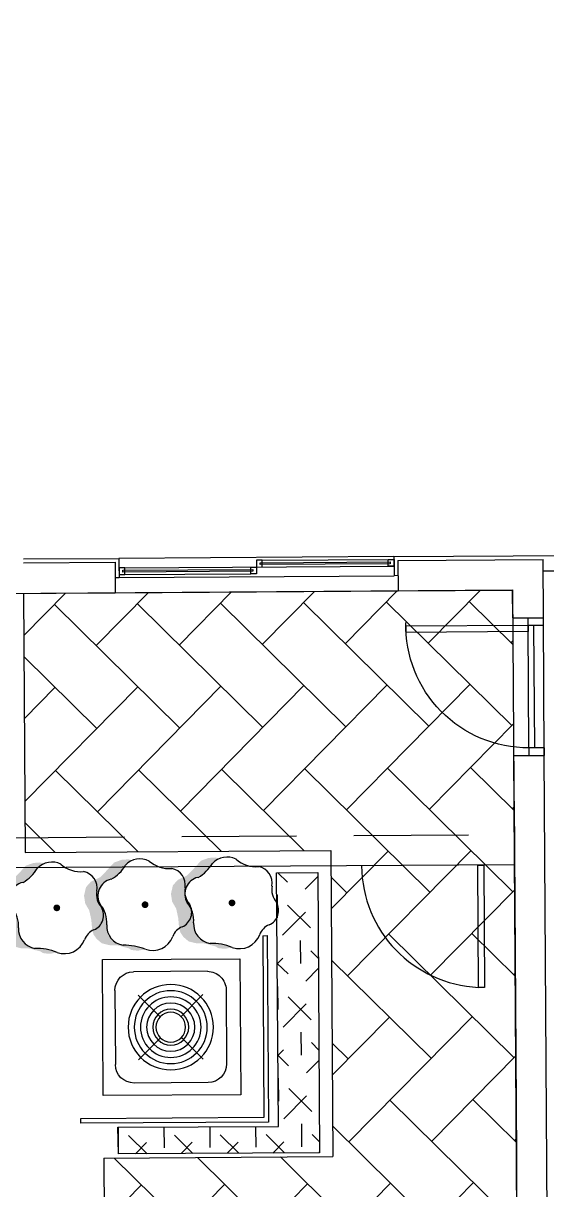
# Model space of a CAD drawing. Header units: feet. Extents: x 919634 to 928945, y 707022 to 708026.
# Drawn here: x 920472.37 to 920483.79, y 707523.07 to 707548.5 of the extents above; entities that cross this region are included whole.
import ezdxf

# ---------------------------------------------------------------- set-up
doc = ezdxf.new("R2010")
doc.units = ezdxf.units.FT
doc.header["$LTSCALE"] = 20
doc.header["$MEASUREMENT"] = 0
doc.linetypes.add('Site Plan$0$HIDDEN2', pattern=[0.1875, 0.125, -0.0625])
for name, color, linetype in [('-u-site-xref', 7, 'Continuous'), ('Site Plan$0$-u-site-bldg_interior', 252, 'Continuous'), ('Site Plan$0$-u-site-fence', 4, 'Site Plan$0$FENCELINE1'), ('Site Plan$0$A-DOOR-EXT_WINDOWS', 253, 'Continuous'), ('Site Plan$0$A-HVAC-EXT', 253, 'Continuous'), ('Site Plan$0$SP-BLDG-ROOF ABOVE', 4, 'Site Plan$0$HIDDEN2'), ('Site Plan$0$SP-LOT PAVERS', 254, 'Continuous'), ('x-RL TH6-LP Block$0$LK-SHRB-035M', 253, 'Continuous'), ('x-RL TH6-LP Block$0$LK-SHRB-TRNK', 253, 'Continuous'), ('x-RL TH6-LP Block$0$LP-PATT-SHAR', 253, 'Continuous'), ('x-RL TH6-LP Block$0$LP-SHAR-BRDR-CONT', 253, 'Continuous'), ('x-RL TH6-LP Block$0$LP-SHRB', 253, 'Continuous')]:
    doc.layers.add(name, color=color, linetype=linetype)
doc.layers.add('Site Plan$0$SP-SIDEWALK', color=2, linetype='Continuous', lineweight=25)
doc.layers.add('SP-BUILDING-FOOTPRINT', color=1, linetype='Continuous', lineweight=25)
doc.layers.add('x-RL TH6-LP Block$0$LK-SHRB-SHAD', color=253, linetype='Continuous', plot=False)
doc.layers.get('-u-site-xref').off()
doc.linetypes.add('Site Plan$0$FENCELINE1', pattern='A,0.25,-0.1,[133,ltypeshp.shx,S=0.1,R=0,X=-0.1,Y=0],-0.1,1', length=1.45)

# ---------------------------------------------------------------- blocks, each defined once
blk = doc.blocks.new('Site Plan$0$DR1H902')
for p, q in [((-0.5, 0), (-0.5, 1)), ((-0.5, 1), (-0.45, 1)), ((-0.45, 0), (-0.45, 1)), ((-0.5, 0), (-0.45, 0))]:
    blk.add_line(p, q)
blk.add_arc((-0.5, 0), 1, 0, 91.70698)
blk = doc.blocks.new('Site Plan$0$A$C05C92244')
at = {"layer": 'Site Plan$0$A-DOOR-EXT_WINDOWS'}
blk.add_lwpolyline([(32, 32.05), (32, 0.04), (30.4, 0.04), (30.4, 32.05)], close=True, dxfattribs=at)
blk.add_arc((32.08, 32.08), 32.08, 180.0573, 267.0051, dxfattribs=at)
blk = doc.blocks.new('Site Plan$0$A$C11AE1C12')
at = {"layer": 'Site Plan$0$A-HVAC-EXT'}
for p, q in [((44, 44.54), (0, 44.54)), ((0, 44.54), (0, 0)), ((44, 0), (44, 44.54)), ((34, 40), (10, 40)), ((4, 34), (4, 10)), ((40, 34), (40, 10)), ((18.6, 25.4), (11.53, 32.47)), ((25.4, 25.4), (32.47, 32.47)), ((11.53, 11.53), (18.6, 18.6)), ((32.47, 11.53), (25.4, 18.6)), ((34, 4), (10, 4)), ((0, 0), (44, 0))]:
    blk.add_line(p, q, dxfattribs=at)
for radius in [13.81, 11.81, 9.81, 7.81, 5.81, 4.81]:
    blk.add_circle((22, 22), radius, dxfattribs=at)
for centre, start, end in [((10, 34), 90, 180), ((34, 34), 0, 90), ((10, 10), 180, 270), ((34, 10), 270, 0)]:
    blk.add_arc(centre, 6, start, end, dxfattribs=at)
blk = doc.blocks.new('Site Plan')
at = {"layer": 'Site Plan$0$SP-LOT PAVERS'}
h = blk.add_hatch(dxfattribs=at)
h.set_pattern_fill('AR-HBONE', color=256, scale=0.32, angle=-89.5818)
h.set_pattern_definition([(315.41821785, (4.9999, 0.033), (1.810145137, 0.013212988), [3.84, -1.28]), (45.41821785, (5.9116, -0.8655), (1.810145137, 0.013212988), [3.84, -1.28])])
h.paths.add_polyline_path([(920483.043, 707536.144), (920483.175, 707515.894), (920493.175, 707515.96), (920493.266, 707502.059), (920491.761, 707502.358), (920490.578, 707502.572), (920489.218, 707502.797), (920487.616, 707503.031), (920486.129, 707503.22), (920483.868, 707503.454), (920482.18, 707503.588), (920479.782, 707503.718), (920478.275, 707503.763), (920477.052, 707503.78), (920474.254, 707503.76), (920474.124, 707523.76), (920479.124, 707523.792), (920479.08, 707530.466), (920472.414, 707530.423), (920472.377, 707536.075)])
at = {"layer": 'Site Plan$0$-u-site-bldg_interior'}
for p, q in [((920480.455, 707536.877, 0), (920474.455, 707536.838, 0)), ((920480.455, 707536.877, 0), (920493.705, 707536.964, 0)), ((920480.455, 707536.877, 0), (920480.458, 707536.46, 0)), ((920472.372, 707536.824, 0), (920474.455, 707536.838, 0)), ((920472.373, 707536.741, 0), (920474.372, 707536.754, 0)), ((920474.372, 707536.754, 0), (920474.377, 707536.087, 0)), ((920474.455, 707536.838, 0), (920474.458, 707536.421, 0)), ((920474.582, 707536.63, 0), (920480.456, 707536.669, 0)), ((920477.581, 707536.796, 0), (920480.456, 707536.815, 0)), ((920480.539, 707536.794, 0), (920483.706, 707536.815, 0)), ((920480.539, 707536.794, 0), (920480.543, 707536.128, 0)), ((920483.714, 707535.542, 0), (920483.706, 707536.815, 0)), ((920483.707, 707536.565, 0), (920493.707, 707536.63, 0)), ((920474.375, 707536.421, 0), (920474.458, 707536.421, 0)), ((920474.455, 707536.484, 0), (920477.333, 707536.503, 0)), ((920474.458, 707536.421, 0), (920480.458, 707536.46, 0)), ((920480.541, 707536.461, 0), (920480.458, 707536.46, 0)), ((920474.377, 707536.087, 0), (920480.543, 707536.128, 0)), ((920480.543, 707536.128, 0), (920483.043, 707536.144, 0)), ((920483.047, 707535.538, 0), (920483.043, 707536.144, 0)), ((920471.71, 707536.07, 0), (920474.377, 707536.087, 0)), ((920483.047, 707535.538, 0), (920483.714, 707535.542, 0)), ((920483.382, 707535.373, 0), (920483.381, 707535.54, 0)), ((920483.715, 707535.375, 0), (920483.382, 707535.373, 0)), ((920483.399, 707532.706, 0), (920483.382, 707535.373, 0)), ((920483.524, 707532.707, 0), (920483.507, 707535.374, 0)), ((920483.733, 707532.542, 0), (920483.714, 707535.542, 0)), ((920483.715, 707535.375, 0), (920483.714, 707535.542, 0)), ((920483.732, 707532.708, 0), (920483.399, 707532.706, 0)), ((920483.399, 707532.706, 0), (920483.4, 707532.539, 0)), ((920483.733, 707532.708, 0), (920483.734, 707532.542, 0)), ((920483.067, 707532.537, 0), (920483.733, 707532.542, 0)), ((920483.175, 707515.902, 0), (920483.067, 707532.537, 0)), ((920483.838, 707516.573, 0), (920483.733, 707532.542, 0))]:
    blk.add_line(p, q, dxfattribs=at)
at = {"layer": 'Site Plan$0$-u-site-bldg_interior', "elevation": 0}
for points in [[(920474.582, 707536.63), (920474.457, 707536.63), (920474.458, 707536.484), (920474.583, 707536.485)], [(920477.332, 707536.648), (920477.457, 707536.649), (920477.458, 707536.503), (920477.333, 707536.503)], [(920477.581, 707536.796), (920477.456, 707536.795), (920477.457, 707536.649), (920477.582, 707536.65)], [(920480.373, 707536.72), (920477.54, 707536.702), (920477.539, 707536.743), (920480.373, 707536.762)], [(920480.331, 707536.814), (920480.456, 707536.815), (920480.456, 707536.669), (920480.331, 707536.668)], [(920477.374, 707536.555), (920474.541, 707536.536), (920474.54, 707536.578), (920477.374, 707536.597)]]:
    blk.add_lwpolyline(points, close=True, dxfattribs=at)
at = {"layer": 'Site Plan$0$-u-site-fence', "ltscale": 0.15, "elevation": 0}
blk.add_lwpolyline([(920483.082, 707530.155), (920472.083, 707530.087)], dxfattribs=at)
at = {"layer": 'Site Plan$0$SP-BLDG-ROOF ABOVE', "elevation": 0}
blk.add_lwpolyline([(920472.078, 707530.747), (920483.078, 707530.818)], dxfattribs=at)
at = {"layer": 'Site Plan$0$SP-SIDEWALK'}
for p, q in [((920472.377, 707536.074, 0), (920472.414, 707530.423, 0)), ((920472.414, 707530.423, 0), (920479.08, 707530.466, 0)), ((920479.08, 707530.466, 0), (920479.124, 707523.792, 0)), ((920477.592, 707528.61, 0), (920477.692, 707528.611, 0)), ((920477.592, 707528.61, 0), (920477.618, 707524.647, 0)), ((920477.692, 707528.611, 0), (920477.719, 707524.547, 0)), ((920477.618, 707524.647, 0), (920473.618, 707524.62, 0)), ((920473.618, 707524.62, 0), (920473.619, 707524.52, 0)), ((920477.719, 707524.547, 0), (920473.619, 707524.52, 0)), ((920474.124, 707523.76, 0), (920479.124, 707523.792, 0)), ((920474.124, 707523.76, 0), (920474.254, 707503.76, 0))]:
    blk.add_line(p, q, dxfattribs=at)
at = {"layer": 'Site Plan$0$-u-site-bldg_interior', "extrusion": (0, 0, -1), "xscale": 2.66699025530579, "yscale": 2.66699025530579, "zscale": -7.111974014148773, "rotation": 269.6261201830814}
blk.add_blockref('Site Plan$0$DR1H902', (-920483.39, 707534.04, 0), dxfattribs=at)
at = {"layer": 'Site Plan$0$-u-site-fence', "xscale": 0.08333333333333331, "yscale": 0.08333333333333331, "zscale": 0.08333333333333331, "rotation": 0.3738798169185573}
blk.add_blockref('Site Plan$0$A$C05C92244', (920479.766, 707527.463, 0), dxfattribs=at)
at = {"layer": 'Site Plan$0$A-HVAC-EXT', "extrusion": (0, 0, -1), "xscale": 0.06735359270068558, "yscale": 0.06735359270068558, "zscale": -0.06735359270068556, "rotation": 89.62612018308143}
blk.add_blockref('Site Plan$0$A$C11AE1C12', (-920474.115, 707525.124, 0), dxfattribs=at)
blk = doc.blocks.new('x-RL TH6-LP Block$0$SHRUB-LRG-003')
at = {"layer": 'x-RL TH6-LP Block$0$LK-SHRB-SHAD'}
blk.add_hatch(color=256, dxfattribs=at).paths.add_polyline_path([(0.582, 0.329), (0.547, 0.38), (0.489, 0.43), (0.401, 0.452), (0.321, 0.454), (0.286, 0.459), (0.256, 0.469), (0.249, 0.472), (0.189, 0.487), (0.159, 0.507), (0.119, 0.512), (0.102, 0.514), (0.072, 0.514), (0.007, 0.502), (0.083, 0.473, 0.064865), (0.248, 0.453, -0.006063), (0.253, 0.452), (0.256, 0.452), (0.259, 0.451, -0.129877), (0.359, 0.401), (0.368, 0.395), (0.413, 0.343), (0.418, 0.317, -0.111102), (0.432, 0.222, 0.003609), (0.432, 0.217), (0.442, 0.112, 0.012019), (0.446, 0.097), (0.483, 0.029), (0.497, 0.001, 0.007064), (0.503, -0.006, -0.048801), (0.518, -0.04), (0.525, -0.053), (0.525, -0.065, -0.097938), (0.525, -0.14), (0.525, -0.158), (0.516, -0.172, -0.107658), (0.471, -0.24), (0.458, -0.26), (0.371, -0.292), (0.269, -0.367), (0.214, -0.451), (0.144, -0.501), (0.186, -0.511), (0.259, -0.506), (0.345, -0.476), (0.411, -0.404), (0.5, -0.312), (0.607, -0.262), (0.662, -0.202), (0.685, -0.106), (0.672, -0.018), (0.627, 0.061), (0.605, 0.166), (0.597, 0.263)])
at = {"layer": 'x-RL TH6-LP Block$0$LK-SHRB-035M'}
for centre, radius, start, end in [((-0.084, 0.274), 0.241, 69.6603, 159.1137), ((0.242, 1.096), 0.643, 247.9485, 270.591), ((0.214, 0.237), 0.219, 356.1089, 80.9259), ((-0.487, 0.427), 0.191, 291.9961, 339.2866), ((-0.344, 0.086), 0.18, 113.509, 209.6004), ((0.747, 0.194), 0.316, 175.0254, 219.3558), ((-0.658, -0.144), 0.211, 348.5774, 41.8886), ((0.337, -0.102), 0.192, 283.2701, 30.1865), ((-0.265, -0.22), 0.189, 169.6437, 258.5101), ((0.586, -0.664), 0.429, 119.013, 149.3179), ((-0.277, -0.749), 0.345, 48.5313, 94.3414), ((0.054, -0.29), 0.225, 242.861, 316.3019)]:
    blk.add_arc(centre, radius, start, end, dxfattribs=at)
at = {"layer": 'x-RL TH6-LP Block$0$LK-SHRB-TRNK', "const_width": 0.0375}
blk.add_lwpolyline([(-0.019, 0, 1), (0.019, 0, 1)], format="xyb", close=True, dxfattribs=at)
blk = doc.blocks.new('x-RL TH6-LP Block', base_point=(1241.699, -21.829))
at = {"layer": 'x-RL TH6-LP Block$0$LP-PATT-SHAR'}
h = blk.add_hatch(dxfattribs=at)
h.set_pattern_fill('LAFX-A435-CHAINLINK', color=256, scale=10, pattern_type=2)
h.set_pattern_definition([(45, (1288.322, 45.97), (0, 10), [0.707, -13.435]), (45, (1286.322, 45.97), (0, 10), [0.707, -13.435]), (45, (1288.322, 47.97), (0, 10), [0.707, -13.435]), (45, (1287.822, 48.97), (0, 10), [0.707, -13.435]), (45, (1284.322, 45.97), (0, 10), [0.707, -13.435]), (45, (1286.322, 47.97), (0, 10), [0.707, -13.435]), (45, (1288.322, 49.97), (0, 10), [0.707, -13.435]), (45, (1286.822, 48.97), (0, 10), [0.707, -13.435]), (45, (1287.822, 50.97), (0, 10), [0.707, -13.435]), (45, (1285.822, 48.97), (0, 10), [0.707, -13.435]), (45, (1284.322, 47.97), (0, 10), [0.707, -13.435]), (45, (1286.322, 49.97), (0, 10), [0.707, -13.435]), (45, (1288.322, 51.97), (0, 10), [0.707, -13.435]), (45, (1284.822, 48.97), (0, 10), [0.707, -13.435]), (45, (1286.822, 50.97), (0, 10), [0.707, -13.435]), (45, (1285.822, 50.97), (0, 10), [0.707, -13.435]), (45, (1287.822, 52.97), (0, 10), [0.707, -13.435]), (45, (1284.322, 49.97), (0, 10), [0.707, -13.435]), (45, (1286.322, 51.97), (0, 10), [0.707, -13.435]), (45, (1284.822, 50.97), (0, 10), [0.707, -13.435]), (45, (1286.822, 52.97), (0, 10), [0.707, -13.435]), (45, (1287.822, 54.97), (0, 10), [0.707, -13.435]), (45, (1285.822, 52.97), (0, 10), [0.707, -13.435]), (45, (1284.322, 51.97), (0, 10), [0.707, -13.435]), (45, (1284.822, 52.97), (0, 10), [0.707, -13.435]), (45, (1286.822, 54.97), (0, 10), [0.707, -13.435]), (45, (1285.822, 54.97), (0, 10), [0.707, -13.435]), (45, (1284.322, 53.97), (0, 10), [0.707, -13.435]), (45, (1284.822, 54.97), (0, 10), [0.707, -13.435]), (45, (1283.322, 53.97), (0, 10), [0.707, -13.435]), (45, (1287.822, 46.97), (0, 10), [0.707, -13.435]), (45, (1286.822, 46.97), (0, 10), [0.707, -13.435]), (45, (1285.822, 46.97), (0, 10), [0.707, -13.435]), (45, (1284.822, 46.97), (0, 10), [0.707, -13.435]), (45, (1283.322, 45.97), (0, 10), [0.707, -13.435]), (45, (1282.322, 45.97), (0, 10), [0.707, -13.435]), (45, (1283.322, 47.97), (0, 10), [0.707, -13.435]), (45, (1281.322, 45.97), (0, 10), [0.707, -13.435]), (45, (1283.822, 48.97), (0, 10), [0.707, -13.435]), (45, (1282.322, 47.97), (0, 10), [0.707, -13.435]), (45, (1280.322, 45.97), (0, 10), [0.707, -13.435]), (45, (1282.822, 48.97), (0, 10), [0.707, -13.435]), (45, (1283.322, 49.97), (0, 10), [0.707, -13.435]), (45, (1281.322, 47.97), (0, 10), [0.707, -13.435]), (45, (1279.322, 45.97), (0, 10), [0.707, -13.435]), (45, (1283.822, 50.97), (0, 10), [0.707, -13.435]), (45, (1281.822, 48.97), (0, 10), [0.707, -13.435]), (45, (1282.322, 49.97), (0, 10), [0.707, -13.435]), (45, (1280.322, 47.97), (0, 10), [0.707, -13.435]), (45, (1282.822, 50.97), (0, 10), [0.707, -13.435]), (45, (1280.822, 48.97), (0, 10), [0.707, -13.435]), (45, (1283.322, 51.97), (0, 10), [0.707, -13.435]), (45, (1281.322, 49.97), (0, 10), [0.707, -13.435]), (45, (1279.322, 47.97), (0, 10), [0.707, -13.435]), (45, (1283.822, 52.97), (0, 10), [0.707, -13.435]), (45, (1281.822, 50.97), (0, 10), [0.707, -13.435]), (45, (1279.822, 48.97), (0, 10), [0.707, -13.435]), (45, (1282.322, 51.97), (0, 10), [0.707, -13.435]), (45, (1280.322, 49.97), (0, 10), [0.707, -13.435]), (45, (1282.822, 52.97), (0, 10), [0.707, -13.435]), (45, (1280.822, 50.97), (0, 10), [0.707, -13.435]), (45, (1278.822, 48.97), (0, 10), [0.707, -13.435]), (45, (1281.322, 51.97), (0, 10), [0.707, -13.435]), (45, (1279.322, 49.97), (0, 10), [0.707, -13.435]), (45, (1283.822, 54.97), (0, 10), [0.707, -13.435]), (45, (1281.822, 52.97), (0, 10), [0.707, -13.435]), (45, (1279.822, 50.97), (0, 10), [0.707, -13.435]), (45, (1280.322, 51.97), (0, 10), [0.707, -13.435]), (45, (1282.822, 54.97), (0, 10), [0.707, -13.435]), (45, (1280.822, 52.97), (0, 10), [0.707, -13.435]), (45, (1278.822, 50.97), (0, 10), [0.707, -13.435]), (45, (1279.322, 51.97), (0, 10), [0.707, -13.435]), (45, (1281.822, 54.97), (0, 10), [0.707, -13.435]), (45, (1279.822, 52.97), (0, 10), [0.707, -13.435]), (45, (1280.322, 53.97), (0, 10), [0.707, -13.435]), (45, (1280.822, 54.97), (0, 10), [0.707, -13.435]), (45, (1278.822, 52.97), (0, 10), [0.707, -13.435]), (45, (1279.322, 53.97), (0, 10), [0.707, -13.435]), (45, (1279.822, 54.97), (0, 10), [0.707, -13.435]), (45, (1278.822, 54.97), (0, 10), [0.707, -13.435]), (45, (1283.822, 46.97), (0, 10), [0.707, -13.435]), (45, (1282.822, 46.97), (0, 10), [0.707, -13.435]), (45, (1281.822, 46.97), (0, 10), [0.707, -13.435]), (45, (1280.822, 46.97), (0, 10), [0.707, -13.435]), (45, (1279.822, 46.97), (0, 10), [0.707, -13.435]), (45, (1278.822, 46.97), (0, 10), [0.707, -13.435]), (45, (1287.322, 45.97), (0, 10), [0.707, -13.435]), (45, (1287.322, 47.97), (0, 10), [0.707, -13.435]), (45, (1285.322, 45.97), (0, 10), [0.707, -13.435]), (45, (1287.322, 49.97), (0, 10), [0.707, -13.435]), (45, (1285.322, 47.97), (0, 10), [0.707, -13.435]), (45, (1287.322, 51.97), (0, 10), [0.707, -13.435]), (45, (1285.322, 49.97), (0, 10), [0.707, -13.435]), (45, (1288.322, 53.97), (0, 10), [0.707, -13.435]), (45, (1287.322, 53.97), (0, 10), [0.707, -13.435]), (45, (1285.322, 51.97), (0, 10), [0.707, -13.435]), (45, (1286.322, 53.97), (0, 10), [0.707, -13.435]), (45, (1285.322, 53.97), (0, 10), [0.707, -13.435]), (45, (1282.322, 53.97), (0, 10), [0.707, -13.435]), (45, (1281.322, 53.97), (0, 10), [0.707, -13.435]), (90, (1288.822, 54.47), (-10, 6e-16), [0.5, -9.5]), (90, (1288.822, 46.47), (-10, 6e-16), [0.5, -9.5]), (90, (1288.822, 48.47), (-10, 6e-16), [0.5, -9.5]), (90, (1288.822, 50.47), (-10, 6e-16), [0.5, -9.5]), (90, (1288.822, 52.47), (-10, 6e-16), [0.5, -9.5]), (90, (1288.322, 47.47), (-10, 6e-16), [0.5, -9.5]), (90, (1288.322, 49.47), (-10, 6e-16), [0.5, -9.5]), (90, (1288.322, 51.47), (-10, 6e-16), [0.5, -9.5]), (90, (1288.322, 53.47), (-10, 6e-16), [0.5, -9.5]), (90, (1288.322, 55.47), (-10, 6e-16), [0.5, -9.5]), (90, (1287.822, 46.47), (-10, 6e-16), [0.5, -9.5]), (90, (1287.822, 48.47), (-10, 6e-16), [0.5, -9.5]), (90, (1287.822, 50.47), (-10, 6e-16), [0.5, -9.5]), (90, (1287.822, 52.47), (-10, 6e-16), [0.5, -9.5]), (90, (1287.822, 54.47), (-10, 6e-16), [0.5, -9.5]), (90, (1287.822, 46.47), (-10, 6e-16), [0.5, -9.5]), (90, (1287.822, 48.47), (-10, 6e-16), [0.5, -9.5]), (90, (1287.822, 50.47), (-10, 6e-16), [0.5, -9.5]), (90, (1287.822, 52.47), (-10, 6e-16), [0.5, -9.5]), (90, (1287.822, 54.47), (-10, 6e-16), [0.5, -9.5]), (90, (1287.322, 47.47), (-10, 6e-16), [0.5, -9.5]), (90, (1287.322, 49.47), (-10, 6e-16), [0.5, -9.5]), (90, (1287.322, 51.47), (-10, 6e-16), [0.5, -9.5]), (90, (1287.322, 53.47), (-10, 6e-16), [0.5, -9.5]), (90, (1287.322, 55.47), (-10, 6e-16), [0.5, -9.5]), (90, (1286.822, 46.47), (-10, 6e-16), [0.5, -9.5]), (90, (1286.822, 46.47), (-10, 6e-16), [0.5, -9.5]), (90, (1286.822, 48.47), (-10, 6e-16), [0.5, -9.5]), (90, (1286.822, 48.47), (-10, 6e-16), [0.5, -9.5]), (90, (1286.822, 50.47), (-10, 6e-16), [0.5, -9.5]), (90, (1286.822, 50.47), (-10, 6e-16), [0.5, -9.5]), (90, (1286.822, 52.47), (-10, 6e-16), [0.5, -9.5]), (90, (1286.822, 52.47), (-10, 6e-16), [0.5, -9.5]), (90, (1286.822, 54.47), (-10, 6e-16), [0.5, -9.5]), (90, (1286.822, 54.47), (-10, 6e-16), [0.5, -9.5]), (90, (1286.322, 47.47), (-10, 6e-16), [0.5, -9.5]), (90, (1286.322, 49.47), (-10, 6e-16), [0.5, -9.5]), (90, (1286.322, 51.47), (-10, 6e-16), [0.5, -9.5]), (90, (1286.322, 53.47), (-10, 6e-16), [0.5, -9.5]), (90, (1286.322, 55.47), (-10, 6e-16), [0.5, -9.5]), (90, (1285.822, 46.47), (-10, 6e-16), [0.5, -9.5]), (90, (1285.822, 46.47), (-10, 6e-16), [0.5, -9.5]), (90, (1285.822, 48.47), (-10, 6e-16), [0.5, -9.5]), (90, (1285.822, 48.47), (-10, 6e-16), [0.5, -9.5]), (90, (1285.822, 50.47), (-10, 6e-16), [0.5, -9.5]), (90, (1285.822, 50.47), (-10, 6e-16), [0.5, -9.5]), (90, (1285.822, 52.47), (-10, 6e-16), [0.5, -9.5]), (90, (1285.822, 52.47), (-10, 6e-16), [0.5, -9.5]), (90, (1285.822, 54.47), (-10, 6e-16), [0.5, -9.5]), (90, (1285.822, 54.47), (-10, 6e-16), [0.5, -9.5]), (90, (1285.322, 47.47), (-10, 6e-16), [0.5, -9.5]), (90, (1285.322, 49.47), (-10, 6e-16), [0.5, -9.5]), (90, (1285.322, 51.47), (-10, 6e-16), [0.5, -9.5]), (90, (1285.322, 53.47), (-10, 6e-16), [0.5, -9.5]), (90, (1285.322, 55.47), (-10, 6e-16), [0.5, -9.5]), (90, (1284.822, 46.47), (-10, 6e-16), [0.5, -9.5]), (90, (1284.822, 46.47), (-10, 6e-16), [0.5, -9.5]), (90, (1284.822, 48.47), (-10, 6e-16), [0.5, -9.5]), (90, (1284.822, 48.47), (-10, 6e-16), [0.5, -9.5]), (90, (1284.822, 50.47), (-10, 6e-16), [0.5, -9.5]), (90, (1284.822, 50.47), (-10, 6e-16), [0.5, -9.5]), (90, (1284.822, 52.47), (-10, 6e-16), [0.5, -9.5]), (90, (1284.822, 52.47), (-10, 6e-16), [0.5, -9.5]), (90, (1284.822, 54.47), (-10, 6e-16), [0.5, -9.5]), (90, (1284.822, 54.47), (-10, 6e-16), [0.5, -9.5]), (90, (1284.322, 47.47), (-10, 6e-16), [0.5, -9.5]), (90, (1284.322, 49.47), (-10, 6e-16), [0.5, -9.5]), (90, (1284.322, 51.47), (-10, 6e-16), [0.5, -9.5]), (90, (1284.322, 53.47), (-10, 6e-16), [0.5, -9.5]), (90, (1284.322, 55.47), (-10, 6e-16), [0.5, -9.5]), (90, (1283.822, 46.47), (-10, 6e-16), [0.5, -9.5]), (90, (1283.822, 48.47), (-10, 6e-16), [0.5, -9.5]), (90, (1283.822, 50.47), (-10, 6e-16), [0.5, -9.5]), (90, (1283.822, 52.47), (-10, 6e-16), [0.5, -9.5]), (90, (1283.822, 54.47), (-10, 6e-16), [0.5, -9.5]), (90, (1283.822, 46.47), (-10, 6e-16), [0.5, -9.5]), (90, (1283.822, 48.47), (-10, 6e-16), [0.5, -9.5]), (90, (1283.822, 50.47), (-10, 6e-16), [0.5, -9.5]), (90, (1283.822, 52.47), (-10, 6e-16), [0.5, -9.5]), (90, (1283.822, 54.47), (-10, 6e-16), [0.5, -9.5]), (90, (1283.322, 47.47), (-10, 6e-16), [0.5, -9.5]), (90, (1283.322, 49.47), (-10, 6e-16), [0.5, -9.5]), (90, (1283.322, 51.47), (-10, 6e-16), [0.5, -9.5]), (90, (1283.322, 53.47), (-10, 6e-16), [0.5, -9.5]), (90, (1283.322, 55.47), (-10, 6e-16), [0.5, -9.5]), (90, (1282.822, 46.47), (-10, 6e-16), [0.5, -9.5]), (90, (1282.822, 48.47), (-10, 6e-16), [0.5, -9.5]), (90, (1282.822, 50.47), (-10, 6e-16), [0.5, -9.5]), (90, (1282.822, 52.47), (-10, 6e-16), [0.5, -9.5]), (90, (1282.822, 54.47), (-10, 6e-16), [0.5, -9.5]), (90, (1282.822, 46.47), (-10, 6e-16), [0.5, -9.5]), (90, (1282.822, 48.47), (-10, 6e-16), [0.5, -9.5]), (90, (1282.822, 50.47), (-10, 6e-16), [0.5, -9.5]), (90, (1282.822, 52.47), (-10, 6e-16), [0.5, -9.5]), (90, (1282.822, 54.47), (-10, 6e-16), [0.5, -9.5]), (90, (1282.322, 47.47), (-10, 6e-16), [0.5, -9.5]), (90, (1282.322, 49.47), (-10, 6e-16), [0.5, -9.5]), (90, (1282.322, 51.47), (-10, 6e-16), [0.5, -9.5]), (90, (1282.322, 53.47), (-10, 6e-16), [0.5, -9.5]), (90, (1282.322, 55.47), (-10, 6e-16), [0.5, -9.5]), (90, (1281.822, 46.47), (-10, 6e-16), [0.5, -9.5]), (90, (1281.822, 46.47), (-10, 6e-16), [0.5, -9.5]), (90, (1281.822, 48.47), (-10, 6e-16), [0.5, -9.5]), (90, (1281.822, 48.47), (-10, 6e-16), [0.5, -9.5]), (90, (1281.822, 50.47), (-10, 6e-16), [0.5, -9.5]), (90, (1281.822, 50.47), (-10, 6e-16), [0.5, -9.5]), (90, (1281.822, 52.47), (-10, 6e-16), [0.5, -9.5]), (90, (1281.822, 52.47), (-10, 6e-16), [0.5, -9.5]), (90, (1281.822, 54.47), (-10, 6e-16), [0.5, -9.5]), (90, (1281.822, 54.47), (-10, 6e-16), [0.5, -9.5]), (90, (1281.322, 47.47), (-10, 6e-16), [0.5, -9.5]), (90, (1281.322, 49.47), (-10, 6e-16), [0.5, -9.5]), (90, (1281.322, 51.47), (-10, 6e-16), [0.5, -9.5]), (90, (1281.322, 53.47), (-10, 6e-16), [0.5, -9.5]), (90, (1281.322, 55.47), (-10, 6e-16), [0.5, -9.5]), (90, (1280.822, 46.47), (-10, 6e-16), [0.5, -9.5]), (90, (1280.822, 46.47), (-10, 6e-16), [0.5, -9.5]), (90, (1280.822, 48.47), (-10, 6e-16), [0.5, -9.5]), (90, (1280.822, 48.47), (-10, 6e-16), [0.5, -9.5]), (90, (1280.822, 50.47), (-10, 6e-16), [0.5, -9.5]), (90, (1280.822, 50.47), (-10, 6e-16), [0.5, -9.5]), (90, (1280.822, 52.47), (-10, 6e-16), [0.5, -9.5]), (90, (1280.822, 52.47), (-10, 6e-16), [0.5, -9.5]), (90, (1280.822, 54.47), (-10, 6e-16), [0.5, -9.5]), (90, (1280.822, 54.47), (-10, 6e-16), [0.5, -9.5]), (90, (1280.322, 47.47), (-10, 6e-16), [0.5, -9.5]), (90, (1280.322, 49.47), (-10, 6e-16), [0.5, -9.5]), (90, (1280.322, 51.47), (-10, 6e-16), [0.5, -9.5]), (90, (1280.322, 53.47), (-10, 6e-16), [0.5, -9.5]), (90, (1280.322, 55.47), (-10, 6e-16), [0.5, -9.5]), (90, (1279.822, 46.47), (-10, 6e-16), [0.5, -9.5]), (90, (1279.822, 46.47), (-10, 6e-16), [0.5, -9.5]), (90, (1279.822, 48.47), (-10, 6e-16), [0.5, -9.5]), (90, (1279.822, 48.47), (-10, 6e-16), [0.5, -9.5]), (90, (1279.822, 50.47), (-10, 6e-16), [0.5, -9.5]), (90, (1279.822, 50.47), (-10, 6e-16), [0.5, -9.5]), (90, (1279.822, 52.47), (-10, 6e-16), [0.5, -9.5]), (90, (1279.822, 52.47), (-10, 6e-16), [0.5, -9.5]), (90, (1279.822, 54.47), (-10, 6e-16), [0.5, -9.5]), (90, (1279.822, 54.47), (-10, 6e-16), [0.5, -9.5]), (90, (1279.322, 47.47), (-10, 6e-16), [0.5, -9.5]), (90, (1279.322, 49.47), (-10, 6e-16), [0.5, -9.5]), (90, (1279.322, 51.47), (-10, 6e-16), [0.5, -9.5]), (90, (1279.322, 53.47), (-10, 6e-16), [0.5, -9.5]), (90, (1279.322, 55.47), (-10, 6e-16), [0.5, -9.5]), (90, (1278.822, 46.47), (-10, 6e-16), [0.5, -9.5]), (90, (1278.822, 48.47), (-10, 6e-16), [0.5, -9.5]), (90, (1278.822, 50.47), (-10, 6e-16), [0.5, -9.5]), (90, (1278.822, 52.47), (-10, 6e-16), [0.5, -9.5]), (90, (1278.822, 54.47), (-10, 6e-16), [0.5, -9.5]), (135, (1288.822, 54.97), (-10, 1e-15), [0.707, -13.435]), (135, (1287.822, 54.97), (-10, 1e-15), [0.707, -13.435]), (135, (1286.822, 54.97), (-10, 1e-15), [0.707, -13.435]), (135, (1285.822, 54.97), (-10, 1e-15), [0.707, -13.435]), (135, (1286.322, 51.97), (-10, 1e-15), [0.707, -13.435]), (135, (1286.322, 49.97), (-10, 1e-15), [0.707, -13.435]), (135, (1286.322, 47.97), (-10, 1e-15), [0.707, -13.435]), (135, (1286.322, 45.97), (-10, 1e-15), [0.707, -13.435]), (135, (1283.822, 46.97), (-10, 1e-15), [0.707, -13.435]), (135, (1282.822, 46.97), (-10, 1e-15), [0.707, -13.435]), (135, (1281.822, 46.97), (-10, 1e-15), [0.707, -13.435]), (135, (1284.322, 53.97), (-10, 1e-15), [0.707, -13.435]), (135, (1283.322, 53.97), (-10, 1e-15), [0.707, -13.435]), (135, (1284.322, 51.97), (-10, 1e-15), [0.707, -13.435]), (135, (1282.322, 53.97), (-10, 1e-15), [0.707, -13.435]), (135, (1283.322, 51.97), (-10, 1e-15), [0.707, -13.435]), (135, (1281.322, 53.97), (-10, 1e-15), [0.707, -13.435]), (135, (1284.322, 49.97), (-10, 1e-15), [0.707, -13.435]), (135, (1282.322, 51.97), (-10, 1e-15), [0.707, -13.435]), (135, (1280.322, 53.97), (-10, 1e-15), [0.707, -13.435]), (135, (1283.322, 49.97), (-10, 1e-15), [0.707, -13.435]), (135, (1281.322, 51.97), (-10, 1e-15), [0.707, -13.435]), (135, (1279.322, 53.97), (-10, 1e-15), [0.707, -13.435]), (135, (1284.322, 47.97), (-10, 1e-15), [0.707, -13.435]), (135, (1282.322, 49.97), (-10, 1e-15), [0.707, -13.435]), (135, (1280.322, 51.97), (-10, 1e-15), [0.707, -13.435]), (135, (1283.322, 47.97), (-10, 1e-15), [0.707, -13.435]), (135, (1281.322, 49.97), (-10, 1e-15), [0.707, -13.435]), (135, (1279.322, 51.97), (-10, 1e-15), [0.707, -13.435]), (135, (1284.322, 45.97), (-10, 1e-15), [0.707, -13.435]), (135, (1282.322, 47.97), (-10, 1e-15), [0.707, -13.435]), (135, (1280.322, 49.97), (-10, 1e-15), [0.707, -13.435]), (135, (1283.322, 45.97), (-10, 1e-15), [0.707, -13.435]), (135, (1281.322, 47.97), (-10, 1e-15), [0.707, -13.435]), (135, (1279.322, 49.97), (-10, 1e-15), [0.707, -13.435]), (135, (1282.322, 45.97), (-10, 1e-15), [0.707, -13.435]), (135, (1280.322, 47.97), (-10, 1e-15), [0.707, -13.435]), (135, (1281.322, 45.97), (-10, 1e-15), [0.707, -13.435]), (135, (1279.322, 47.97), (-10, 1e-15), [0.707, -13.435]), (135, (1280.322, 45.97), (-10, 1e-15), [0.707, -13.435]), (135, (1279.322, 45.97), (-10, 1e-15), [0.707, -13.435]), (135, (1288.322, 53.97), (-10, 1e-15), [0.707, -13.435]), (135, (1288.822, 52.97), (-10, 1e-15), [0.707, -13.435]), (135, (1287.322, 53.97), (-10, 1e-15), [0.707, -13.435]), (135, (1287.822, 52.97), (-10, 1e-15), [0.707, -13.435]), (135, (1288.322, 51.97), (-10, 1e-15), [0.707, -13.435]), (135, (1286.322, 53.97), (-10, 1e-15), [0.707, -13.435]), (135, (1288.822, 50.97), (-10, 1e-15), [0.707, -13.435]), (135, (1286.822, 52.97), (-10, 1e-15), [0.707, -13.435]), (135, (1284.822, 54.97), (-10, 1e-15), [0.707, -13.435]), (135, (1287.322, 51.97), (-10, 1e-15), [0.707, -13.435]), (135, (1285.322, 53.97), (-10, 1e-15), [0.707, -13.435]), (135, (1287.822, 50.97), (-10, 1e-15), [0.707, -13.435]), (135, (1285.822, 52.97), (-10, 1e-15), [0.707, -13.435]), (135, (1283.822, 54.97), (-10, 1e-15), [0.707, -13.435]), (135, (1288.322, 49.97), (-10, 1e-15), [0.707, -13.435]), (135, (1288.822, 48.97), (-10, 1e-15), [0.707, -13.435]), (135, (1286.822, 50.97), (-10, 1e-15), [0.707, -13.435]), (135, (1284.822, 52.97), (-10, 1e-15), [0.707, -13.435]), (135, (1282.822, 54.97), (-10, 1e-15), [0.707, -13.435]), (135, (1287.322, 49.97), (-10, 1e-15), [0.707, -13.435]), (135, (1285.322, 51.97), (-10, 1e-15), [0.707, -13.435]), (135, (1287.822, 48.97), (-10, 1e-15), [0.707, -13.435]), (135, (1285.822, 50.97), (-10, 1e-15), [0.707, -13.435]), (135, (1283.822, 52.97), (-10, 1e-15), [0.707, -13.435]), (135, (1281.822, 54.97), (-10, 1e-15), [0.707, -13.435]), (135, (1288.322, 47.97), (-10, 1e-15), [0.707, -13.435]), (135, (1288.822, 46.97), (-10, 1e-15), [0.707, -13.435]), (135, (1286.822, 48.97), (-10, 1e-15), [0.707, -13.435]), (135, (1284.822, 50.97), (-10, 1e-15), [0.707, -13.435]), (135, (1282.822, 52.97), (-10, 1e-15), [0.707, -13.435]), (135, (1280.822, 54.97), (-10, 1e-15), [0.707, -13.435]), (135, (1287.322, 47.97), (-10, 1e-15), [0.707, -13.435]), (135, (1285.322, 49.97), (-10, 1e-15), [0.707, -13.435]), (135, (1285.822, 48.97), (-10, 1e-15), [0.707, -13.435]), (135, (1287.822, 46.97), (-10, 1e-15), [0.707, -13.435]), (135, (1283.822, 50.97), (-10, 1e-15), [0.707, -13.435]), (135, (1281.822, 52.97), (-10, 1e-15), [0.707, -13.435]), (135, (1279.822, 54.97), (-10, 1e-15), [0.707, -13.435]), (135, (1288.322, 45.97), (-10, 1e-15), [0.707, -13.435]), (135, (1284.822, 48.97), (-10, 1e-15), [0.707, -13.435]), (135, (1286.822, 46.97), (-10, 1e-15), [0.707, -13.435]), (135, (1280.822, 52.97), (-10, 1e-15), [0.707, -13.435]), (135, (1282.822, 50.97), (-10, 1e-15), [0.707, -13.435]), (135, (1287.322, 45.97), (-10, 1e-15), [0.707, -13.435]), (135, (1285.322, 47.97), (-10, 1e-15), [0.707, -13.435]), (135, (1285.822, 46.97), (-10, 1e-15), [0.707, -13.435]), (135, (1283.822, 48.97), (-10, 1e-15), [0.707, -13.435]), (135, (1279.822, 52.97), (-10, 1e-15), [0.707, -13.435]), (135, (1281.822, 50.97), (-10, 1e-15), [0.707, -13.435]), (135, (1284.822, 46.97), (-10, 1e-15), [0.707, -13.435]), (135, (1282.822, 48.97), (-10, 1e-15), [0.707, -13.435]), (135, (1280.822, 50.97), (-10, 1e-15), [0.707, -13.435]), (135, (1285.322, 45.97), (-10, 1e-15), [0.707, -13.435]), (135, (1281.822, 48.97), (-10, 1e-15), [0.707, -13.435]), (135, (1279.822, 50.97), (-10, 1e-15), [0.707, -13.435]), (135, (1280.822, 48.97), (-10, 1e-15), [0.707, -13.435]), (135, (1279.822, 48.97), (-10, 1e-15), [0.707, -13.435]), (135, (1280.822, 46.97), (-10, 1e-15), [0.707, -13.435]), (135, (1279.822, 46.97), (-10, 1e-15), [0.707, -13.435])])
h.paths.add_polyline_path([(1279.322, 45.97), (1279.323, 52.081), (1283.713, 52.08), (1283.72, 51.493), (1280.215, 51.507), (1280.222, 45.97)])
at = {"layer": 'x-RL TH6-LP Block$0$LP-SHAR-BRDR-CONT', "color": 4}
blk.add_lwpolyline([(1279.322, 45.97), (1279.323, 52.081), (1283.713, 52.08), (1283.72, 51.493), (1280.215, 51.507), (1280.222, 45.97)], close=True, dxfattribs=at)
at = {"layer": 'x-RL TH6-LP Block$0$LP-SHRB', "xscale": 1.941173180313067, "yscale": 1.941173180313067, "zscale": 1.941173180313067}
for p in [(1281.199, 46.621), (1283.095, 46.649), (1285.02, 46.705)]:
    blk.add_blockref('x-RL TH6-LP Block$0$SHRUB-LRG-003', p, dxfattribs=at)

msp = doc.modelspace()

# ---------------------------------------------------------------- block references
at = {"layer": '-u-site-xref'}
msp.add_blockref('Site Plan', (0, 0), dxfattribs=at)

# ---------------------------------------------------------------- next in the draw order: linework, layer by layer
at = {"layer": 'SP-BUILDING-FOOTPRINT'}
msp.add_line((920483.073, 707531.54, 0), (920483.124, 707523.828, 0), dxfattribs=at)
at = {"layer": 'SP-BUILDING-FOOTPRINT', "elevation": 0}
msp.add_lwpolyline([(920405.844, 707515.397), (920417.177, 707515.471), (920417.045, 707535.721), (920428.378, 707535.795), (920428.326, 707543.672), (920438.993, 707543.742), (920439.125, 707523.492), (920461.124, 707523.636), (920460.992, 707543.885), (920471.659, 707543.955), (920471.71, 707536.07), (920483.043, 707536.152), (920483.175, 707515.902), (920494.509, 707515.976), (920494.438, 707526.809), (920505.104, 707526.879), (920504.972, 707547.128), (920516.305, 707547.202), (920516.095, 707579.368)], dxfattribs=at)

# ---------------------------------------------------------------- next in the draw order: block references
at = {"layer": '-u-site-xref', "rotation": 180.3750210479411}
msp.add_blockref('x-RL TH6-LP Block', (920515.973, 707598.033, 0), dxfattribs=at)

doc.saveas('drawing.dxf')
